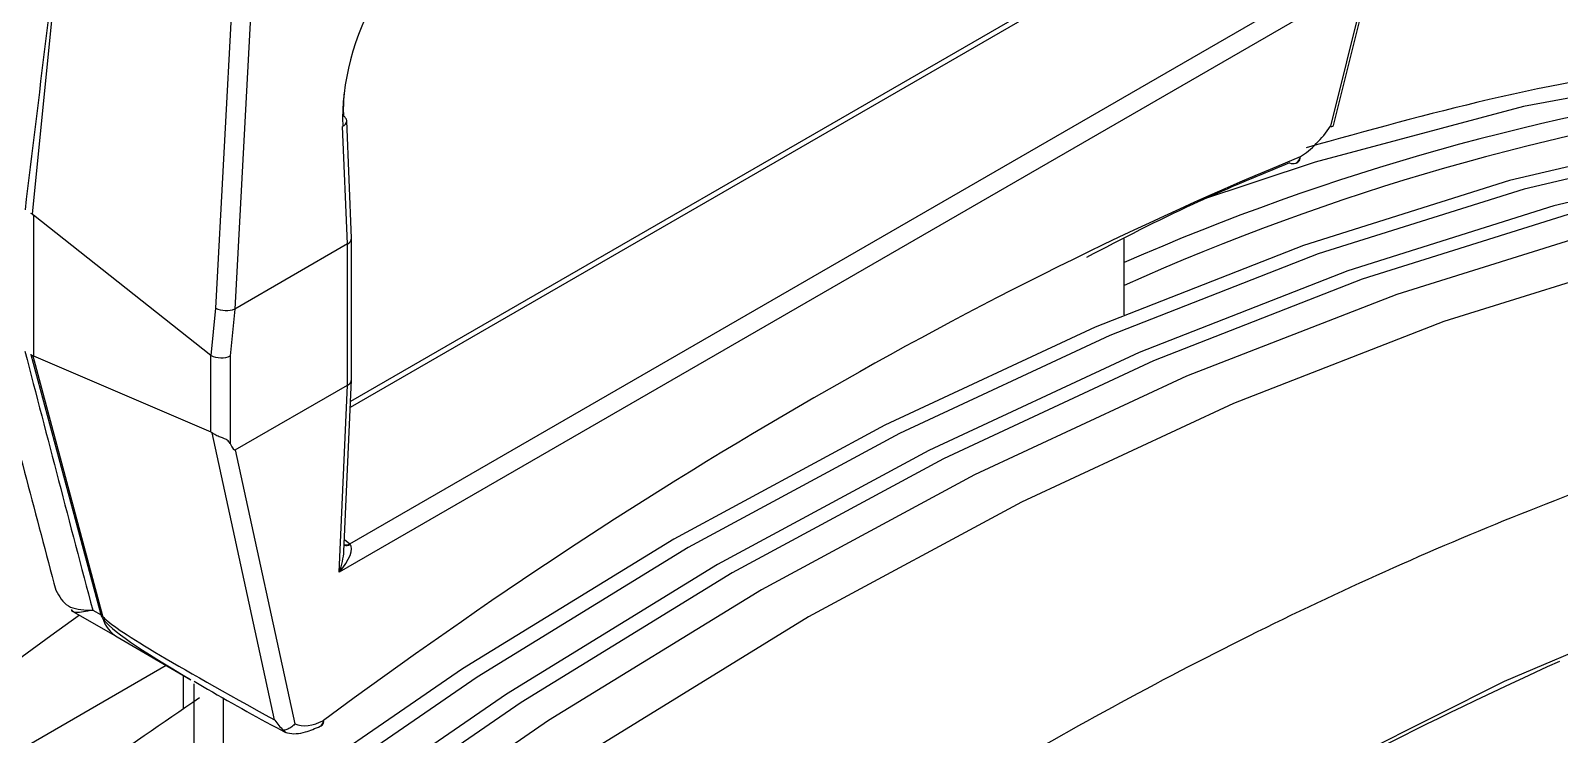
# Model space of a CAD drawing. Extents: x 2 to 136, y 1 to 99.
# Drawn here: x 13.676 to 14.779, y 85.232 to 85.74 of the extents above; entities that cross this region are included whole.
import ezdxf

# ---------------------------------------------------------------- set-up
doc = ezdxf.new("R2010")
doc.units = 0
doc.header["$MEASUREMENT"] = 0
doc.layers.add('OBJECT', color=7, linetype='CONTINUOUS')

msp = doc.modelspace()

# ---------------------------------------------------------------- linework, layer by layer
at = {"layer": 'OBJECT'}
for p, q in [((14.6163, 85.6715), (14.6853, 85.9477)), ((14.6791, 85.9312), (14.614, 85.671)), ((13.8093, 85.5396), (13.8287, 85.902)), ((13.8424, 85.9017), (13.823, 85.539)), ((13.7018, 85.8578), (13.6767, 85.6077)), ((14.4787, 85.7983), (13.9064, 85.4679)), ((14.473, 85.7992), (13.9066, 85.4722)), ((13.906, 85.3694), (14.5705, 85.753)), ((14.591, 85.7488), (13.8984, 85.3489)), ((13.9073, 85.5901), (13.9038, 85.675)), ((13.9043, 85.586), (13.9009, 85.6709)), ((13.8057, 85.5055), (13.6778, 85.6067)), ((13.6778, 85.6067), (13.6778, 85.5051)), ((13.9043, 85.586), (13.823, 85.539)), ((13.9043, 85.586), (13.9043, 85.586)), ((13.9043, 85.4839), (13.9043, 85.586)), ((13.9073, 85.4881), (13.9073, 85.59)), ((14.4651, 85.5349), (14.4651, 85.5898)), ((13.8059, 85.5054), (13.8093, 85.5396)), ((13.823, 85.539), (13.8196, 85.5051)), ((13.6761, 85.5059), (13.6773, 85.5053)), ((13.7265, 85.3181), (13.6761, 85.5059)), ((13.6773, 85.5053), (13.7276, 85.3175)), ((13.6778, 85.5051), (13.8057, 85.4503)), ((13.8057, 85.4503), (13.8057, 85.5055)), ((13.8196, 85.5051), (13.8196, 85.4418)), ((13.9018, 85.3639), (13.9073, 85.4879)), ((13.8234, 85.4372), (13.9043, 85.4839)), ((13.8984, 85.3489), (13.9043, 85.4839)), ((13.9043, 85.4839), (13.9043, 85.4839)), ((13.8518, 85.2422), (13.8068, 85.4496)), ((13.8234, 85.4372), (13.8663, 85.2393)), ((13.9022, 85.3725), (13.906, 85.3694)), ((13.7049, 85.3213), (13.738, 85.3022)), ((13.7205, 85.3216), (13.7265, 85.3181)), ((13.738, 85.3022), (13.7914, 85.2713)), ((13.5485, 85.1518), (13.7734, 85.2817)), ((13.7861, 85.2501), (13.7861, 85.2744)), ((13.7934, 85.2683), (13.7934, 85.1436)), ((13.8146, 85.2582), (13.8146, 85.1593)), ((13.8581, 85.2348), (13.8594, 85.2335))]:
    msp.add_line(p, q, dxfattribs=at)
at = {"layer": 'OBJECT', "flags": 128}
for points in [[(15.4481, 85.6901), (15.3187, 85.7154), (15.184, 85.7276), (15.0444, 85.7266), (14.9007, 85.7124), (14.7533, 85.6852), (14.603, 85.645), (14.5173, 85.6167)], [(15.4383, 85.6788), (15.3078, 85.6945), (15.1724, 85.6976), (15.0329, 85.6882), (14.8897, 85.6661), (14.7434, 85.6317), (14.5947, 85.5849), (14.4441, 85.526), (14.2923, 85.4552), (14.1399, 85.3728), (13.9874, 85.2792), (13.8356, 85.1747), (13.685, 85.0597), (13.5363, 84.9348), (13.39, 84.8004), (13.2468, 84.6571), (13.1073, 84.5054), (12.9719, 84.3461), (12.8414, 84.1796)], [(15.4489, 85.6727), (15.3183, 85.6884), (15.183, 85.6915), (15.0434, 85.6821), (14.9002, 85.6601), (14.754, 85.6256), (14.6052, 85.5788), (14.4547, 85.5199), (14.3028, 85.4491), (14.1504, 85.3668), (13.9979, 85.2731), (13.8461, 85.1686), (13.6955, 85.0537), (13.5468, 84.9287), (13.4005, 84.7943), (13.2574, 84.651), (13.1178, 84.4993), (12.9825, 84.34), (12.8519, 84.1735)], [(15.4701, 85.6605), (15.3395, 85.6762), (15.2042, 85.6793), (15.0646, 85.6698), (14.9214, 85.6478), (14.7752, 85.6134), (14.6265, 85.5666), (14.4759, 85.5077), (14.3241, 85.4369), (14.1716, 85.3545), (14.0192, 85.2609), (13.8673, 85.1564), (13.7167, 85.0414), (13.568, 84.9165), (13.4218, 84.7821), (13.2786, 84.6387), (13.139, 84.4871), (13.0037, 84.3277), (12.8731, 84.1613)], [(15.4806, 85.6544), (15.3501, 85.6701), (15.2147, 85.6732), (15.0752, 85.6637), (14.932, 85.6417), (14.7857, 85.6073), (14.637, 85.5605), (14.4864, 85.5016), (14.3346, 85.4308), (14.1821, 85.3484), (14.0297, 85.2548), (13.8779, 85.1503), (13.7273, 85.0353), (13.5786, 84.9104), (13.4323, 84.776), (13.2891, 84.6327), (13.1496, 84.481), (13.0142, 84.3216), (12.8837, 84.1552)], [(15.5115, 85.6405), (15.3802, 85.6572), (15.244, 85.6611), (15.1035, 85.6523), (14.9593, 85.6307), (14.8119, 85.5964), (14.662, 85.5496), (14.5102, 85.4904), (14.3571, 85.4192), (14.2034, 85.3362), (14.0496, 85.2417), (13.8965, 85.1362), (13.7447, 85.02), (13.5948, 84.8938), (13.4474, 84.7579), (13.3032, 84.613), (13.1627, 84.4596), (13.0265, 84.2984), (12.8952, 84.1301)], [(15.5454, 85.6209), (15.4141, 85.6376), (15.278, 85.6415), (15.1375, 85.6327), (14.9932, 85.6111), (14.8458, 85.5768), (14.6959, 85.53), (14.5441, 85.4708), (14.391, 85.3996), (14.2373, 85.3166), (14.0836, 85.2221), (13.9305, 85.1166), (13.7787, 85.0005), (13.6287, 84.8742), (13.4814, 84.7383), (13.3371, 84.5934), (13.1966, 84.44), (13.0604, 84.2788), (12.9291, 84.1105)], [(13.1215, 83.8346), (13.2508, 84.0093), (13.3856, 84.177), (13.5251, 84.3371), (13.6689, 84.489), (13.8163, 84.6319), (13.9666, 84.7652), (14.1192, 84.8884), (14.2735, 85.001), (14.4288, 85.1024), (14.5845, 85.1923), (14.7398, 85.2702), (14.8941, 85.3358), (15.0467, 85.3888), (15.1971, 85.429), (15.3444, 85.4562), (15.4882, 85.4704), (15.6278, 85.4714), (15.7625, 85.4592), (15.8919, 85.4339)]]:
    msp.add_lwpolyline(points, dxfattribs=at)
at = {"layer": 'OBJECT'}
for centre, radius, start, end in [((15.1571, 83.9968), 1.721, 81.5565, 113.7095), ((15.1739, 83.98), 1.728, 81.5849, 114.2163), ((13.8992, 85.6753), 0.00467, 291.7334, 356.4998), ((13.8996, 85.6745), 0.00424, 6.7369, 63.6542), ((14.5872, 85.6493), 0.00532, 240.3144, 290.4131), ((14.5864, 85.6495), 0.00587, 296.3114, 354.7421), ((14.5852, 85.6535), 0.01, 292.438, 302.4632), ((14.5879, 85.6486), 0.00438, 307.4793, 5.7886), ((13.9028, 85.3753), 0.00673, 262.7631, 298.1438), ((13.9033, 85.3744), 0.00619, 258.0807, 299.7243), ((16.4681, 81.4471), 4.7523, 125.4631, 145.1492), ((13.7383, 85.3387), 0.0237, 240.016, 243.1594), ((13.7185, 85.3342), 0.0206, 296.4238, 299.0177), ((13.7505, 85.3225), 0.0238, 196.5003, 238.3694), ((16.0841, 82.408), 3.1586, 114.3975, 125.5971), ((13.8821, 85.2419), 0.00501, 300.5625, 0.5339), ((13.8801, 85.2465), 0.01, 297.3869, 306.4639), ((13.8835, 85.2411), 0.00372, 312.6152, 12.1955)]:
    msp.add_arc(centre, radius, start, end, dxfattribs=at)
for centre, major_axis, ratio, start_param, end_param in [((14.7862, 81.2832), (1.5893, 16.547), 0.094708, 1.299793, 1.315305), ((13.9968, 85.7254), (0.0623, 0.1198), 0.60894, 0.762301, 2.325501), ((13.9897, 85.729), (0.0574, 0.1112), 0.603746, 2.176418, 2.323886), ((14.5923, 85.6876), (0.0269, 0.0422), 0.545295, 4.005252, 4.667084), ((14.1115, 82.7918), (1.8185, 2.8489), 0.545295, 0.66147, 0.957802), ((13.7604, 86.4553), (0.0807, 0.8484), 0.104683, 3.093782, 3.106873), ((13.7604, 86.4558), (0.0762, 0.8519), 0.108827, 3.05725, 3.070339), ((13.8973, 85.5898), (0.01, 0.0002), 0.560564, 5.486424, 6.294549), ((13.8159, 85.5429), (0.00997, -0.00077), 0.488179, 4.02209, 5.534172), ((13.8324, 85.7073), (0.0096, 0.1683), 0.040833, 3.162002, 3.168357), ((15.2029, 84.4106), (-1.7697, 5.6286), 0.198355, 1.312586, 1.346277), ((13.7604, 85.1895), (-0.1011, 0.3198), 0.201902, 6.059451, 6.065962), ((13.7604, 85.1892), (-0.0972, 0.3173), 0.221629, 6.097745, 6.104262), ((13.8126, 85.5763), (0.0063, 0.071), 0.108827, 3.070339, 3.096519), ((13.8126, 85.5092), (0.01, -0.0005), 0.541019, 4.006376, 5.524812), ((13.8973, 85.4882), (0.01, -0.00022), 0.594123, 5.510905, 6.296303), ((13.8126, 85.4239), (-0.0081, 0.0264), 0.221629, 5.957144, 6.097745), ((13.7889, 85.5679), (-0.0344, 0.1308), 0.060229, 2.857382, 3.158052), ((13.8913, 85.3535), (0.0149, 0.0157), 0.380974, 4.786299, 6.269957), ((13.9055, 85.3617), (-0.00387, 0.00929), 0.470171, 5.417645, 5.471725), ((13.8913, 85.3535), (0.0071, 0.0202), 0.382697, 4.622616, 5.381907), ((14.1701, 85.122), (0.4436, -0.1981), 0.067913, 3.196653, 3.249317), ((14.1508, 85.1032), (0.4232, -0.2148), 0.03328, 3.171458, 3.224122), ((14.1701, 85.122), (0.4436, -0.1981), 0.067913, 3.249317, 3.719167), ((14.1508, 85.1032), (0.4232, -0.2148), 0.03328, 3.224122, 3.944787), ((13.891, 85.2827), (0.0269, 0.0422), 0.545295, 3.235382, 3.897213)]:
    msp.add_ellipse(centre, major_axis=major_axis, ratio=ratio, start_param=start_param, end_param=end_param, dxfattribs=at)
for points, knots in [([(15.4347, 85.6947), (15.4191, 85.6986), (15.3635, 85.7122), (15.2644, 85.7273), (15.1361, 85.7358), (15.0037, 85.7327), (14.8678, 85.7179), (14.732, 85.6932), (14.6406, 85.6677), (14.5964, 85.6554)], [0, 0, 0, 0, 0.061321, 0.218505, 0.375996, 0.533956, 0.692368, 0.851177, 1, 1, 1, 1]), ([(14.614, 85.671), (14.614, 85.671), (14.6144, 85.6709), (14.6153, 85.6709), (14.6162, 85.671), (14.6162, 85.6714), (14.6161, 85.6715)], [0, 0, 0, 0, 0.0248598, 0.2926549, 0.8052357, 1, 1, 1, 1]), ([(14.5845, 85.6446), (14.5799, 85.6427), (14.5568, 85.6331), (14.5082, 85.6127), (14.4637, 85.5896), (14.4379, 85.5763)], [0, 0, 0, 0, 0.095411, 0.477083, 1, 1, 1, 1]), ([(13.637, 85.5526), (13.6418, 85.5338), (13.6604, 85.4618), (13.6796, 85.3894), (13.6938, 85.3359)], [0, 0, 0, 0, 0.260609, 1, 1, 1, 1]), ([(15.5412, 85.536), (15.4828, 85.5375), (15.366, 85.5404), (15.1801, 85.5178), (14.9874, 85.4747), (14.7902, 85.4094), (14.5922, 85.324), (14.3927, 85.2188), (14.1914, 85.0928), (13.992, 84.9483), (13.7978, 84.7881), (13.6083, 84.6122), (13.422, 84.4204), (13.3028, 84.2797), (13.2432, 84.2094)], [0, 0, 0, 0, 0.082347, 0.164694, 0.249433, 0.334172, 0.416519, 0.498866, 0.583605, 0.668344, 0.750089, 0.831834, 0.915917, 1, 1, 1, 1]), ([(13.8196, 85.4418), (13.8191, 85.4427), (13.8181, 85.4443), (13.8151, 85.4456), (13.8118, 85.4467), (13.8089, 85.448), (13.8073, 85.4491), (13.8068, 85.4496)], [0, 0, 0, 0, 0.2815028, 0.4771484, 0.6724625, 0.8784612, 1, 1, 1, 1]), ([(13.6939, 85.336), (13.6963, 85.3315), (13.7008, 85.323), (13.7128, 85.3215), (13.7198, 85.3216), (13.7204, 85.3216), (13.7205, 85.3216)], [0, 0, 0, 0, 0.499108, 0.956963, 0.994826, 1, 1, 1, 1]), ([(13.7205, 85.3216), (13.7204, 85.3216), (13.7198, 85.3214), (13.718, 85.321), (13.7124, 85.32), (13.7068, 85.3189), (13.7054, 85.3215), (13.7052, 85.3219)], [0, 0, 0, 0, 0.00853, 0.081505, 0.262213, 0.88918, 1, 1, 1, 1]), ([(13.7937, 85.2702), (13.7969, 85.2683), (13.8191, 85.2551), (13.841, 85.2432), (13.8597, 85.2331)], [0, 0, 0, 0, 0.144723, 1, 1, 1, 1]), ([(13.7976, 85.2582), (13.771, 85.24), (13.696, 85.1886), (13.5742, 85.0938), (13.4326, 84.9751), (13.2934, 84.8474), (13.1571, 84.7118), (13.0241, 84.5686), (12.8952, 84.4182), (12.7906, 84.2882), (12.7309, 84.2065), (12.7109, 84.1792)], [0, 0, 0, 0, 0.068627, 0.192882, 0.317105, 0.441295, 0.565454, 0.689582, 0.813683, 0.937762, 1, 1, 1, 1]), ([(13.8518, 85.2422), (13.8518, 85.2422), (13.8536, 85.2393), (13.8559, 85.237), (13.8581, 85.2348)], [0, 0, 0, 0, 0.019972, 1, 1, 1, 1]), ([(13.8663, 85.2393), (13.8663, 85.2393), (13.8659, 85.2388), (13.8646, 85.2375), (13.8622, 85.2358), (13.8598, 85.235), (13.8584, 85.2348), (13.8581, 85.2348)], [0, 0, 0, 0, 0.017184, 0.202292, 0.556604, 0.898384, 1, 1, 1, 1]), ([(13.8594, 85.2335), (13.8599, 85.2333), (13.8644, 85.2317), (13.8733, 85.2327), (13.8811, 85.2361), (13.8847, 85.2376)], [0, 0, 0, 0, 0.0686671, 0.5803873, 1, 1, 1, 1])]:
    msp.add_open_spline(points, degree=3, knots=knots, dxfattribs=at)

doc.saveas('drawing.dxf')
